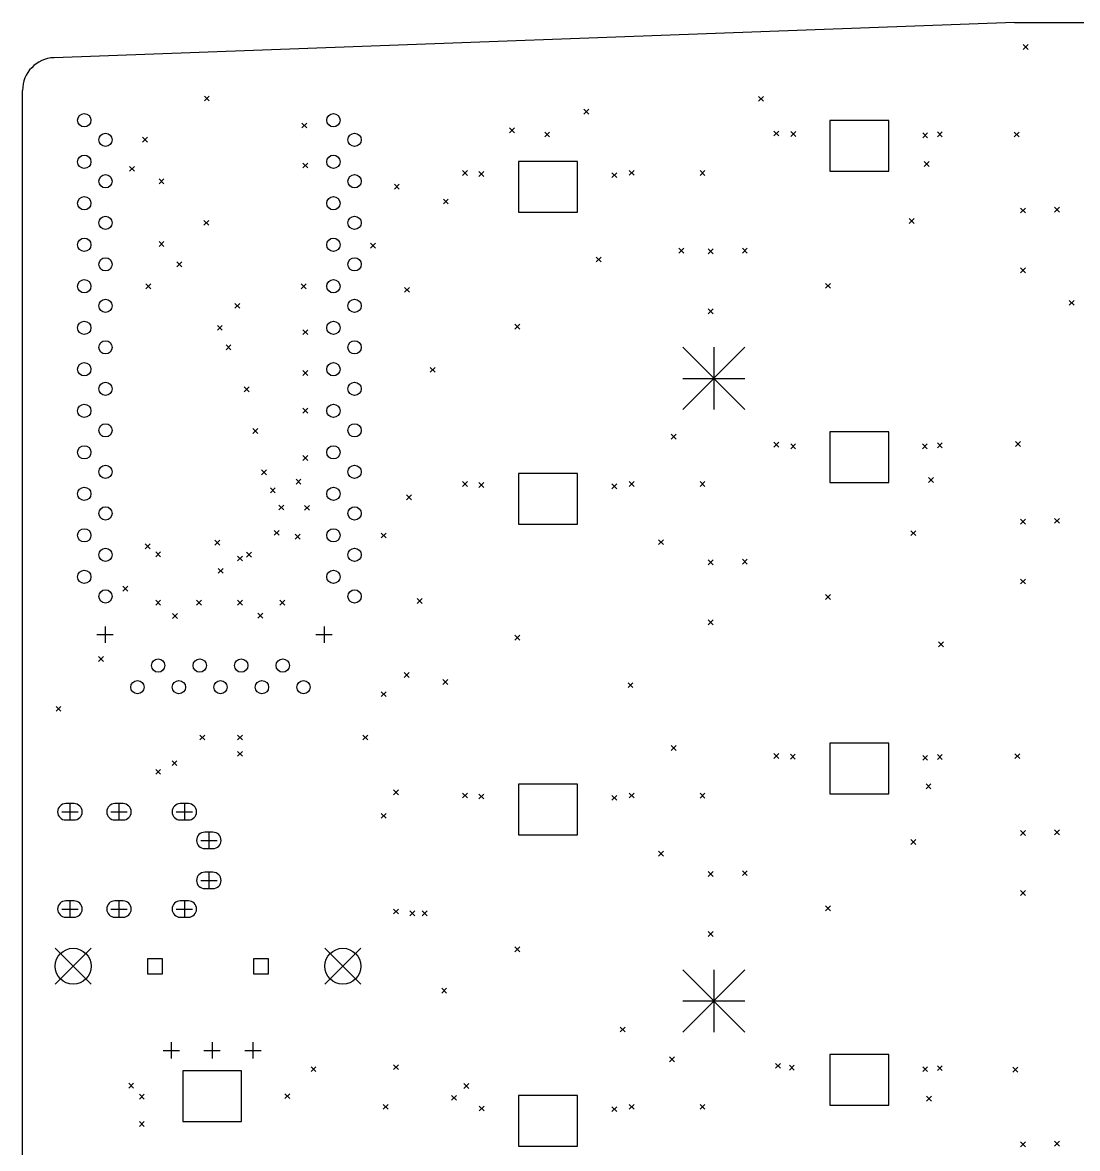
# Model space of a CAD drawing. Extents: x 80 to 226, y -171 to -35.
# Drawn here: x 88.4 to 152.9, y -104.2 to -35.2 of the extents above; entities that cross this region are included whole.
import ezdxf

# ---------------------------------------------------------------- set-up
doc = ezdxf.new("R2010")
doc.units = 0
doc.layers.add('BLACK', color=7, linetype='CONTINUOUS')

msp = doc.modelspace()

# ---------------------------------------------------------------- linework, layer by layer
at = {"layer": 'BLACK', "linetype": 'CONTINUOUS'}
for p, q in [((149.0972, -35.2491), (90.326655, -37.401345)), ((149.0972, -35.2491), (176.0472, -35.2491)), ((149.617621, -36.59564), (149.917621, -36.89564)), ((149.917621, -36.59564), (149.617621, -36.89564)), ((88.4, -114.403101), (88.4, -39.4)), ((99.525, -39.75), (99.825, -40.05)), ((99.825, -39.75), (99.525, -40.05)), ((133.425119, -39.77064), (133.725119, -40.07064)), ((133.725119, -39.77064), (133.425119, -40.07064)), ((122.75, -40.55), (123.05, -40.85)), ((123.05, -40.55), (122.75, -40.85)), ((137.8, -41.251), (137.8, -44.351)), ((141.4, -41.251), (137.8, -41.251)), ((141.4, -44.351), (141.4, -41.251)), ((105.48912, -41.40264), (105.78912, -41.70264)), ((105.78912, -41.40264), (105.48912, -41.70264)), ((118.2, -41.7), (118.5, -42)), ((118.5, -41.7), (118.2, -42)), ((120.35, -41.95), (120.65, -42.25)), ((120.65, -41.95), (120.35, -42.25)), ((134.37, -41.889), (134.67, -42.189)), ((134.67, -41.889), (134.37, -42.189)), ((135.412443, -41.92287), (135.712443, -42.22287)), ((135.712443, -41.92287), (135.412443, -42.22287)), ((143.477288, -41.997342), (143.777288, -42.297342)), ((143.777288, -41.997342), (143.477288, -42.297342)), ((144.376, -41.937997), (144.676, -42.237997)), ((144.676, -41.937997), (144.376, -42.237997)), ((149.067241, -41.95076), (149.367241, -42.25076)), ((149.367241, -41.95076), (149.067241, -42.25076)), ((95.75, -42.275), (96.05, -42.575)), ((96.05, -42.275), (95.75, -42.575)), ((94.950001, -44.05), (95.250001, -44.35)), ((95.250001, -44.05), (94.950001, -44.35)), ((105.55, -43.85), (105.85, -44.15)), ((105.85, -43.85), (105.55, -44.15)), ((118.75, -43.751), (118.75, -46.851)), ((122.35, -43.751), (118.75, -43.751)), ((122.35, -46.851), (122.35, -43.751)), ((143.574504, -43.758025), (143.874504, -44.058025)), ((143.874504, -43.758025), (143.574504, -44.058025)), ((115.32, -44.302), (115.62, -44.602)), ((115.62, -44.302), (115.32, -44.602)), ((116.321155, -44.362918), (116.621155, -44.662918)), ((116.621155, -44.362918), (116.321155, -44.662918)), ((124.452379, -44.442379), (124.752379, -44.742379)), ((124.752379, -44.442379), (124.452379, -44.742379)), ((125.513998, -44.3), (125.813998, -44.6)), ((125.813998, -44.3), (125.513998, -44.6)), ((129.852941, -44.30408), (130.152941, -44.60408)), ((130.152941, -44.30408), (129.852941, -44.60408)), ((137.8, -44.351), (141.4, -44.351)), ((96.75, -44.815745), (97.05, -45.115745)), ((97.05, -44.815745), (96.75, -45.115745)), ((111.15, -45.15), (111.45, -45.45)), ((111.45, -45.15), (111.15, -45.45)), ((114.15, -46.05), (114.45, -46.35)), ((114.45, -46.05), (114.15, -46.35)), ((118.75, -46.851), (122.35, -46.851)), ((149.456001, -46.602001), (149.756001, -46.902001)), ((149.756001, -46.602001), (149.456001, -46.902001)), ((151.542, -46.553999), (151.842, -46.853999)), ((151.842, -46.553999), (151.542, -46.853999)), ((99.5, -47.355745), (99.8, -47.655745)), ((99.8, -47.355745), (99.5, -47.655745)), ((142.65, -47.25), (142.95, -47.55)), ((142.95, -47.25), (142.65, -47.55)), ((96.75, -48.65), (97.05, -48.95)), ((97.05, -48.65), (96.75, -48.95)), ((109.7, -48.75224), (110, -49.05224)), ((110, -48.75224), (109.7, -49.05224)), ((123.5, -49.6), (123.8, -49.9)), ((123.8, -49.6), (123.5, -49.9)), ((128.555, -49.06036), (128.855, -49.36036)), ((128.855, -49.06036), (128.555, -49.36036)), ((130.356, -49.102), (130.656, -49.402)), ((130.656, -49.102), (130.356, -49.402)), ((132.442, -49.054), (132.742, -49.354)), ((132.742, -49.054), (132.442, -49.354)), ((97.85, -49.895745), (98.15, -50.195745)), ((98.15, -49.895745), (97.85, -50.195745)), ((149.456, -50.269), (149.756, -50.569)), ((149.756, -50.269), (149.456, -50.569)), ((95.95, -51.240001), (96.25, -51.540001)), ((96.25, -51.240001), (95.95, -51.540001)), ((105.45, -51.25), (105.75, -51.55)), ((105.75, -51.25), (105.45, -51.55)), ((111.77162, -51.45464), (112.07162, -51.75464)), ((112.07162, -51.45464), (111.77162, -51.75464)), ((137.524, -51.211001), (137.824, -51.511001)), ((137.824, -51.211001), (137.524, -51.511001)), ((152.43912, -52.25264), (152.73912, -52.55264)), ((152.73912, -52.25264), (152.43912, -52.55264)), ((101.392225, -52.435745), (101.692225, -52.735745)), ((101.692225, -52.435745), (101.392225, -52.735745)), ((130.356, -52.769), (130.656, -53.069)), ((130.656, -52.769), (130.356, -53.069)), ((118.524, -53.711), (118.824, -54.011)), ((118.824, -53.711), (118.524, -54.011)), ((100.31912, -53.78), (100.61912, -54.08)), ((100.61912, -53.78), (100.31912, -54.08)), ((105.550018, -54.050001), (105.850018, -54.350001)), ((105.850018, -54.050001), (105.550018, -54.350001)), ((100.85, -54.975745), (101.15, -55.275745)), ((101.15, -54.975745), (100.85, -55.275745)), ((128.8, -55.124999), (132.6, -58.924999)), ((132.6, -55.124999), (128.8, -58.924999)), ((130.7, -55.124999), (130.7, -58.924999)), ((113.33912, -56.35264), (113.63912, -56.65264)), ((113.63912, -56.35264), (113.33912, -56.65264)), ((105.549992, -56.55), (105.849992, -56.85)), ((105.849992, -56.55), (105.549992, -56.85)), ((128.8, -57.024999), (132.6, -57.024999)), ((101.967351, -57.550639), (102.267351, -57.850639)), ((102.267351, -57.550639), (101.967351, -57.850639)), ((105.55, -58.85), (105.85, -59.15)), ((105.85, -58.85), (105.55, -59.15)), ((102.492351, -60.09064), (102.792351, -60.39064)), ((102.792351, -60.09064), (102.492351, -60.39064)), ((128.09112, -60.436489), (128.39112, -60.736489)), ((128.39112, -60.436489), (128.09112, -60.736489)), ((137.8, -60.301001), (137.8, -63.401001)), ((141.4, -60.301001), (137.8, -60.301001)), ((141.4, -63.401001), (141.4, -60.301001)), ((134.37, -60.925501), (134.67, -61.225501)), ((134.67, -60.925501), (134.37, -61.225501)), ((135.40025, -61.036511), (135.70025, -61.336511)), ((135.70025, -61.036511), (135.40025, -61.336511)), ((143.45812, -61.033843), (143.75812, -61.333843)), ((143.75812, -61.033843), (143.45812, -61.333843)), ((144.376, -60.974498), (144.676, -61.274498)), ((144.676, -60.974498), (144.376, -61.274498)), ((149.1595, -60.895), (149.4595, -61.195)), ((149.4595, -60.895), (149.1595, -61.195)), ((105.55, -61.75), (105.85, -62.05)), ((105.85, -61.75), (105.55, -62.05)), ((103.017351, -62.63064), (103.317351, -62.93064)), ((103.317351, -62.63064), (103.017351, -62.93064)), ((105.136851, -63.2), (105.436851, -63.5)), ((105.436851, -63.2), (105.136851, -63.5)), ((115.32, -63.3385), (115.62, -63.6385)), ((115.62, -63.3385), (115.32, -63.6385)), ((118.749999, -62.851), (118.749999, -65.951)), ((122.349999, -62.851), (118.749999, -62.851)), ((122.349999, -65.951), (122.349999, -62.851)), ((125.513998, -63.3365), (125.813998, -63.6365)), ((125.813998, -63.3365), (125.513998, -63.6365)), ((129.85294, -63.34058), (130.15294, -63.64058)), ((130.15294, -63.34058), (129.85294, -63.64058)), ((143.83912, -63.09751), (144.13912, -63.39751)), ((144.13912, -63.09751), (143.83912, -63.39751)), ((103.562851, -63.7245), (103.862851, -64.0245)), ((103.862851, -63.7245), (103.562851, -64.0245)), ((116.321155, -63.399418), (116.621155, -63.699418)), ((116.621155, -63.399418), (116.321155, -63.699418)), ((124.452378, -63.478879), (124.752378, -63.778879)), ((124.752378, -63.478879), (124.452378, -63.778879)), ((137.8, -63.401001), (141.4, -63.401001)), ((111.9, -64.15), (112.2, -64.45)), ((112.2, -64.15), (111.9, -64.45)), ((104.087851, -64.7745), (104.387851, -65.0745)), ((104.387851, -64.7745), (104.087851, -65.0745)), ((105.65, -64.8), (105.95, -65.1)), ((105.95, -64.8), (105.65, -65.1)), ((118.749999, -65.951), (122.349999, -65.951)), ((149.456, -65.6385), (149.756, -65.9385)), ((149.756, -65.6385), (149.456, -65.9385)), ((151.542, -65.5905), (151.842, -65.8905)), ((151.842, -65.5905), (151.542, -65.8905)), ((103.802834, -66.33014), (104.102834, -66.63014)), ((104.102834, -66.33014), (103.802834, -66.63014)), ((105.088916, -66.561084), (105.388916, -66.861084)), ((105.388916, -66.561084), (105.088916, -66.861084)), ((110.347745, -66.493255), (110.647745, -66.793255)), ((110.647745, -66.493255), (110.347745, -66.793255)), ((142.75, -66.35), (143.05, -66.65)), ((143.05, -66.35), (142.75, -66.65)), ((95.9, -67.15), (96.2, -67.45)), ((96.2, -67.15), (95.9, -67.45)), ((100.175212, -66.92534), (100.475212, -67.22534)), ((100.475212, -66.92534), (100.175212, -67.22534)), ((127.31294, -66.89658), (127.61294, -67.19658)), ((127.61294, -66.89658), (127.31294, -67.19658)), ((96.55, -67.649999), (96.85, -67.949999)), ((96.85, -67.649999), (96.55, -67.949999)), ((101.550001, -67.9), (101.850001, -68.2)), ((101.850001, -67.9), (101.550001, -68.2)), ((102.101031, -67.663844), (102.401031, -67.963844)), ((102.401031, -67.663844), (102.101031, -67.963844)), ((130.356, -68.1385), (130.656, -68.4385)), ((130.656, -68.1385), (130.356, -68.4385)), ((132.442, -68.090501), (132.742, -68.390501)), ((132.742, -68.090501), (132.442, -68.390501)), ((100.375, -68.64962), (100.675, -68.94962)), ((100.675, -68.64962), (100.375, -68.94962)), ((149.455999, -69.305499), (149.755999, -69.605499)), ((149.755999, -69.305499), (149.455999, -69.605499)), ((94.543158, -69.743158), (94.843158, -70.043158)), ((94.843158, -69.743158), (94.543158, -70.043158)), ((137.523999, -70.2475), (137.823999, -70.5475)), ((137.823999, -70.2475), (137.523999, -70.5475)), ((96.55, -70.6), (96.85, -70.9)), ((96.85, -70.6), (96.55, -70.9)), ((99.05, -70.6), (99.35, -70.9)), ((99.35, -70.6), (99.05, -70.9)), ((101.55, -70.6), (101.85, -70.9)), ((101.85, -70.6), (101.55, -70.9)), ((104.15, -70.6), (104.45, -70.9)), ((104.45, -70.6), (104.15, -70.9)), ((112.55, -70.50464), (112.85, -70.80464)), ((112.85, -70.50464), (112.55, -70.80464)), ((97.5745, -71.416117), (97.8745, -71.716117)), ((97.8745, -71.416117), (97.5745, -71.716117)), ((102.8, -71.4), (103.1, -71.7)), ((103.1, -71.4), (102.8, -71.7)), ((93.45, -72.2), (93.45, -73.2)), ((106.85, -72.2), (106.85, -73.2)), ((130.356, -71.8055), (130.656, -72.1055)), ((130.656, -71.8055), (130.356, -72.1055)), ((92.95, -72.7), (93.95, -72.7)), ((106.35, -72.7), (107.35, -72.7)), ((118.524, -72.7475), (118.824, -73.0475)), ((118.824, -72.7475), (118.524, -73.0475)), ((144.45, -73.15), (144.75, -73.45)), ((144.75, -73.15), (144.45, -73.45)), ((93.05, -74.05), (93.35, -74.35)), ((93.35, -74.05), (93.05, -74.35)), ((111.752, -75.02584), (112.052, -75.32584)), ((112.052, -75.02584), (111.752, -75.32584)), ((114.12112, -75.45764), (114.42112, -75.75764)), ((114.42112, -75.45764), (114.12112, -75.75764)), ((125.45, -75.65), (125.75, -75.95)), ((125.75, -75.65), (125.45, -75.95)), ((110.347745, -76.197745), (110.647745, -76.497745)), ((110.647745, -76.197745), (110.347745, -76.497745)), ((90.45, -77.1), (90.75, -77.4)), ((90.75, -77.1), (90.45, -77.4)), ((99.25, -78.85), (99.55, -79.15)), ((99.55, -78.85), (99.25, -79.15)), ((101.55, -78.85), (101.85, -79.15)), ((101.85, -78.85), (101.55, -79.15)), ((109.2245, -78.85), (109.5245, -79.15)), ((109.5245, -78.85), (109.2245, -79.15)), ((101.55, -79.85), (101.85, -80.15)), ((101.85, -79.85), (101.55, -80.15)), ((128.09112, -79.49624), (128.39112, -79.79624)), ((128.39112, -79.49624), (128.09112, -79.79624)), ((137.8, -79.351001), (137.8, -82.451001)), ((141.4, -79.351001), (137.8, -79.351001)), ((141.4, -82.451001), (141.4, -79.351001)), ((97.55, -80.425), (97.85, -80.725)), ((97.85, -80.425), (97.55, -80.725)), ((134.37, -79.989), (134.67, -80.289)), ((134.67, -79.989), (134.37, -80.289)), ((135.378589, -80.02287), (135.678589, -80.32287)), ((135.678589, -80.02287), (135.378589, -80.32287)), ((143.477288, -80.097342), (143.777288, -80.397342)), ((143.777288, -80.097342), (143.477288, -80.397342)), ((144.376, -80.037997), (144.676, -80.337997)), ((144.676, -80.037997), (144.376, -80.337997)), ((149.11632, -79.995), (149.41632, -80.295)), ((149.41632, -79.995), (149.11632, -80.295)), ((96.55, -80.95), (96.85, -81.25)), ((96.85, -80.95), (96.55, -81.25)), ((118.749999, -81.851), (118.749999, -84.951)), ((122.349999, -81.851), (118.749999, -81.851)), ((122.349999, -84.951), (122.349999, -81.851)), ((143.67912, -81.83264), (143.97912, -82.13264)), ((143.97912, -81.83264), (143.67912, -82.13264)), ((111.102, -82.2), (111.402, -82.5)), ((111.402, -82.2), (111.102, -82.5)), ((115.32, -82.402), (115.62, -82.702)), ((115.62, -82.402), (115.32, -82.702)), ((116.321155, -82.462918), (116.621155, -82.762918)), ((116.621155, -82.462918), (116.321155, -82.762918)), ((124.452379, -82.542379), (124.752379, -82.842379)), ((124.752379, -82.542379), (124.452379, -82.842379)), ((125.513998, -82.4), (125.813998, -82.7)), ((125.813998, -82.4), (125.513998, -82.7)), ((129.85294, -82.404079), (130.15294, -82.704079)), ((130.15294, -82.404079), (129.85294, -82.704079)), ((137.8, -82.451001), (141.4, -82.451001)), ((91.55, -83.05), (91.05, -83.05)), ((91.3, -83.05), (91.3, -84.05)), ((94.55, -83.05), (94.05, -83.05)), ((94.3, -83.05), (94.3, -84.05)), ((98.55, -83.05), (98.05, -83.05)), ((98.3, -83.05), (98.3, -84.05)), ((90.8, -83.55), (91.8, -83.55)), ((91.05, -84.05), (91.55, -84.05)), ((93.8, -83.55), (94.8, -83.55)), ((94.05, -84.05), (94.55, -84.05)), ((97.8, -83.55), (98.8, -83.55)), ((98.05, -84.05), (98.55, -84.05)), ((110.347745, -83.645745), (110.647745, -83.945745)), ((110.647745, -83.645745), (110.347745, -83.945745)), ((149.456002, -84.702), (149.756002, -85.002)), ((149.756002, -84.702), (149.456002, -85.002)), ((151.542, -84.653999), (151.842, -84.953999)), ((151.842, -84.653999), (151.542, -84.953999)), ((99.3, -85.3), (100.3, -85.3)), ((100.05, -84.8), (99.55, -84.8)), ((99.8, -84.8), (99.8, -85.8)), ((118.749999, -84.951), (122.349999, -84.951)), ((142.75, -85.25), (143.05, -85.55)), ((143.05, -85.25), (142.75, -85.55)), ((99.55, -85.8), (100.05, -85.8)), ((127.31294, -85.96008), (127.61294, -86.26008)), ((127.61294, -85.96008), (127.31294, -86.26008)), ((100.05, -87.25), (99.55, -87.25)), ((99.8, -87.25), (99.8, -88.25)), ((130.356, -87.202), (130.656, -87.502)), ((130.656, -87.202), (130.356, -87.502)), ((132.442, -87.154), (132.742, -87.454)), ((132.742, -87.154), (132.442, -87.454)), ((99.3, -87.75), (100.3, -87.75)), ((99.55, -88.25), (100.05, -88.25)), ((149.456001, -88.369001), (149.756001, -88.669001)), ((149.756001, -88.369001), (149.456001, -88.669001)), ((90.8, -89.5), (91.8, -89.5)), ((91.55, -89), (91.05, -89)), ((91.3, -89), (91.3, -90)), ((93.8, -89.5), (94.8, -89.5)), ((94.55, -89), (94.05, -89)), ((94.3, -89), (94.3, -90)), ((97.8, -89.5), (98.8, -89.5)), ((98.55, -89), (98.05, -89)), ((98.3, -89), (98.3, -90)), ((111.102, -89.502), (111.402, -89.802)), ((111.402, -89.502), (111.102, -89.802)), ((137.524, -89.311003), (137.824, -89.611003)), ((137.824, -89.311003), (137.524, -89.611003)), ((91.05, -90), (91.55, -90)), ((94.05, -90), (94.55, -90)), ((98.05, -90), (98.55, -90)), ((112.097308, -89.606085), (112.397308, -89.906085)), ((112.397308, -89.606085), (112.097308, -89.906085)), ((112.851121, -89.61814), (113.151121, -89.91814)), ((113.151121, -89.61814), (112.851121, -89.91814)), ((130.356, -90.869), (130.656, -91.169)), ((130.656, -90.869), (130.356, -91.169)), ((90.399999, -91.9), (92.599999, -94.1)), ((92.599999, -91.9), (90.399999, -94.1)), ((106.9, -91.9), (109.1, -94.1)), ((109.1, -91.9), (106.9, -94.1)), ((118.524, -91.811), (118.824, -92.111)), ((118.824, -91.811), (118.524, -92.111)), ((96.959624, -92.540376), (96.040376, -92.540376)), ((96.040376, -92.540376), (96.040376, -93.459624)), ((96.959624, -93.459624), (96.959624, -92.540376)), ((103.459624, -92.540376), (102.540376, -92.540376)), ((102.540376, -92.540376), (102.540376, -93.459624)), ((103.459624, -93.459624), (103.459624, -92.540376)), ((96.040376, -93.459624), (96.959624, -93.459624)), ((102.540376, -93.459624), (103.459624, -93.459624)), ((128.8, -93.225), (132.6, -97.025)), ((132.6, -93.225), (128.8, -97.025)), ((130.7, -93.225), (130.7, -97.025)), ((114.05, -94.35), (114.35, -94.65)), ((114.35, -94.35), (114.05, -94.65)), ((128.8, -95.125), (132.6, -95.125)), ((124.96692, -96.71744), (125.26692, -97.01744)), ((125.26692, -96.71744), (124.96692, -97.01744)), ((97.5, -97.65), (97.5, -98.65)), ((100, -97.65), (100, -98.65)), ((102.5, -97.65), (102.5, -98.65)), ((97, -98.15), (98, -98.15)), ((99.5, -98.15), (100.5, -98.15)), ((102, -98.15), (103, -98.15)), ((137.8, -98.401001), (137.8, -101.501001)), ((141.4, -98.401001), (137.8, -98.401001)), ((141.4, -101.501001), (141.4, -98.401001)), ((106.05, -99.15), (106.35, -99.45)), ((106.35, -99.15), (106.05, -99.45)), ((111.102, -99.025), (111.402, -99.325)), ((111.402, -99.025), (111.102, -99.325)), ((127.98952, -98.549989), (128.28952, -98.849989)), ((128.28952, -98.549989), (127.98952, -98.849989)), ((134.46912, -98.94264), (134.76912, -99.24264)), ((134.76912, -98.94264), (134.46912, -99.24264)), ((135.32111, -99.052872), (135.62111, -99.352872)), ((135.62111, -99.052872), (135.32111, -99.352872)), ((143.477288, -99.147343), (143.777288, -99.447343)), ((143.777288, -99.147343), (143.477288, -99.447343)), ((144.376, -99.087999), (144.676, -99.387999)), ((144.676, -99.087999), (144.376, -99.387999)), ((148.988501, -99.1795), (149.288501, -99.4795)), ((149.288501, -99.1795), (148.988501, -99.4795)), ((98.2, -99.401), (98.2, -102.501)), ((101.8, -99.401), (98.2, -99.401)), ((101.8, -102.501), (101.8, -99.401)), ((94.9, -100.151), (95.2, -100.451)), ((95.2, -100.151), (94.9, -100.451)), ((115.4, -100.182), (115.7, -100.482)), ((115.7, -100.182), (115.4, -100.482)), ((95.55, -100.825), (95.85, -101.125)), ((95.85, -100.825), (95.55, -101.125)), ((104.45, -100.8), (104.75, -101.1)), ((104.75, -100.8), (104.45, -101.1)), ((114.65, -100.9), (114.95, -101.2)), ((114.95, -100.9), (114.65, -101.2)), ((118.75, -100.901), (118.75, -104.001)), ((122.35, -100.901), (118.75, -100.901)), ((122.35, -104.001), (122.35, -100.901)), ((143.70912, -100.95264), (144.00912, -101.25264)), ((144.00912, -100.95264), (143.70912, -101.25264)), ((110.475, -101.45), (110.775, -101.75)), ((110.775, -101.45), (110.475, -101.75)), ((116.3435, -101.55626), (116.6435, -101.85626)), ((116.6435, -101.55626), (116.3435, -101.85626)), ((124.452379, -101.592379), (124.752379, -101.892379)), ((124.752379, -101.592379), (124.452379, -101.892379)), ((125.513998, -101.45), (125.813998, -101.75)), ((125.813998, -101.45), (125.513998, -101.75)), ((129.852941, -101.454079), (130.152941, -101.754079)), ((130.152941, -101.454079), (129.852941, -101.754079)), ((137.8, -101.501001), (141.4, -101.501001)), ((95.55, -102.5), (95.85, -102.8)), ((95.85, -102.5), (95.55, -102.8)), ((98.2, -102.501), (101.8, -102.501)), ((118.75, -104.001), (122.35, -104.001)), ((149.456001, -103.752), (149.756001, -104.052)), ((149.756001, -103.752), (149.456001, -104.052)), ((151.542, -103.704), (151.842, -104.004)), ((151.842, -103.704), (151.542, -104.004))]:
    msp.add_line(p, q, dxfattribs=at)
at = {"layer": 'BLACK'}
for centre, radius in [((92.18, -41.23), 0.4064), ((107.42, -41.23), 0.4064), ((93.478815, -42.425745), 0.4064), ((108.718815, -42.425745), 0.4064), ((92.18, -43.77), 0.4064), ((107.42, -43.77), 0.4064), ((93.478815, -44.965745), 0.4064), ((108.718815, -44.965745), 0.4064), ((92.18, -46.31), 0.4064), ((107.42, -46.31), 0.4064), ((93.478815, -47.505745), 0.4064), ((108.718815, -47.505745), 0.4064), ((92.18, -48.85), 0.4064), ((107.42, -48.85), 0.4064), ((93.478815, -50.045745), 0.4064), ((108.718815, -50.045745), 0.4064), ((92.18, -51.39), 0.4064), ((107.42, -51.39), 0.4064), ((93.478815, -52.585745), 0.4064), ((108.718815, -52.585745), 0.4064), ((92.18, -53.93), 0.4064), ((107.42, -53.93), 0.4064), ((93.478815, -55.125745), 0.4064), ((108.718815, -55.125745), 0.4064), ((92.18, -56.47), 0.4064), ((107.42, -56.47), 0.4064), ((93.478815, -57.665745), 0.4064), ((108.718815, -57.665745), 0.4064), ((92.18, -59.01), 0.4064), ((107.42, -59.01), 0.4064), ((93.478815, -60.205745), 0.4064), ((108.718815, -60.205745), 0.4064), ((92.18, -61.55), 0.4064), ((107.42, -61.55), 0.4064), ((93.478815, -62.745745), 0.4064), ((108.718815, -62.745745), 0.4064), ((92.18, -64.09), 0.4064), ((107.42, -64.09), 0.4064), ((93.478815, -65.285745), 0.4064), ((108.718815, -65.285745), 0.4064), ((92.18, -66.63), 0.4064), ((107.42, -66.63), 0.4064), ((93.478815, -67.825745), 0.4064), ((108.718815, -67.825745), 0.4064), ((92.18, -69.17), 0.4064), ((107.42, -69.17), 0.4064), ((93.478815, -70.365745), 0.4064), ((108.718815, -70.365745), 0.4064), ((96.7, -74.6), 0.4064), ((99.24, -74.6), 0.4064), ((101.78, -74.6), 0.4064), ((104.32, -74.6), 0.4064), ((95.43, -75.92), 0.4064), ((97.97, -75.92), 0.4064), ((100.51, -75.92), 0.4064), ((103.05, -75.92), 0.4064), ((105.59, -75.92), 0.4064), ((91.499999, -93), 1.1), ((108, -93), 1.1)]:
    msp.add_circle(centre, radius, dxfattribs=at)
for centre, radius, start, end in [((90.4, -39.4), 2, 92.10165039, 180), ((91.05, -83.55), 0.5, 90, 270), ((91.55, -83.55), 0.5, -90, 90), ((94.05, -83.55), 0.5, 90, 270), ((94.55, -83.55), 0.5, -90, 90), ((98.05, -83.55), 0.5, 90, 270), ((98.55, -83.55), 0.5, -90, 90), ((99.55, -85.3), 0.5, 90, 270), ((100.05, -85.3), 0.5, -90, 90), ((99.55, -87.75), 0.5, 90, 270), ((100.05, -87.75), 0.5, -90, 90), ((91.05, -89.5), 0.5, 90, 270), ((91.55, -89.5), 0.5, -90, 90), ((94.05, -89.5), 0.5, 90, 270), ((94.55, -89.5), 0.5, -90, 90), ((98.05, -89.5), 0.5, 90, 270), ((98.55, -89.5), 0.5, -90, 90)]:
    msp.add_arc(centre, radius, start, end, dxfattribs=at)

doc.saveas('drawing.dxf')
